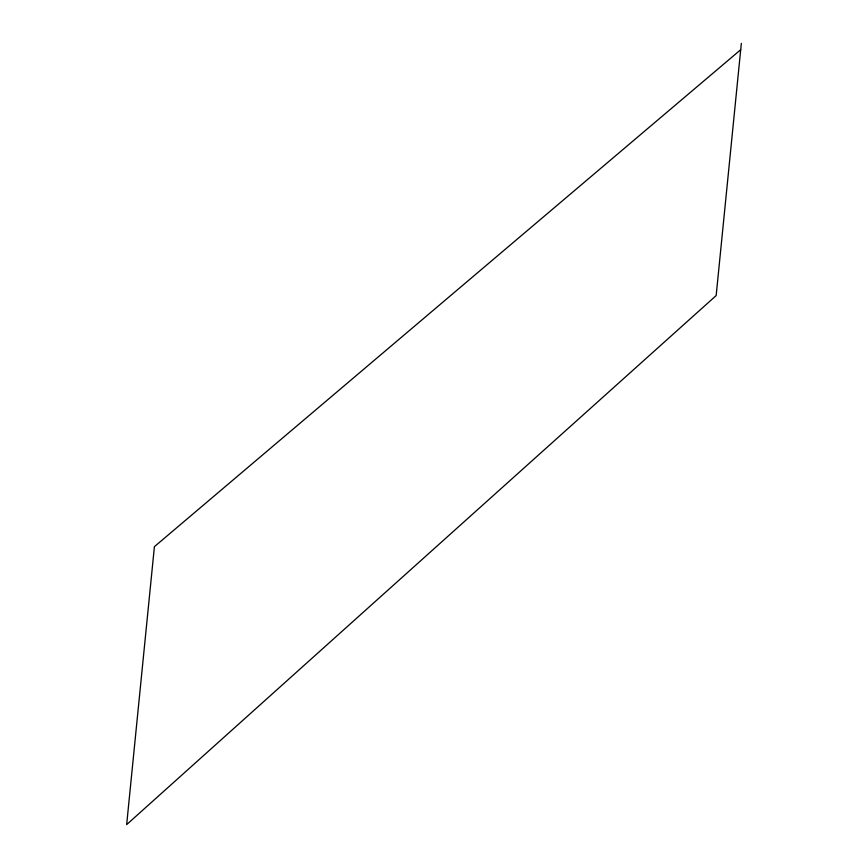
<?xml version="1.0" encoding="UTF-8"?>
<svg xmlns="http://www.w3.org/2000/svg" width="868" height="868" viewBox="0 0 868 868"><rect width="100%" height="100%" fill="white"/><g stroke="black" fill="none" stroke-linecap="round" stroke-linejoin="round"><path stroke-width="1.3" d="M741.337 43.4L716.165 295.565L126.663 824.6L154.406 546.656L740.708 49.715"/></g></svg>
